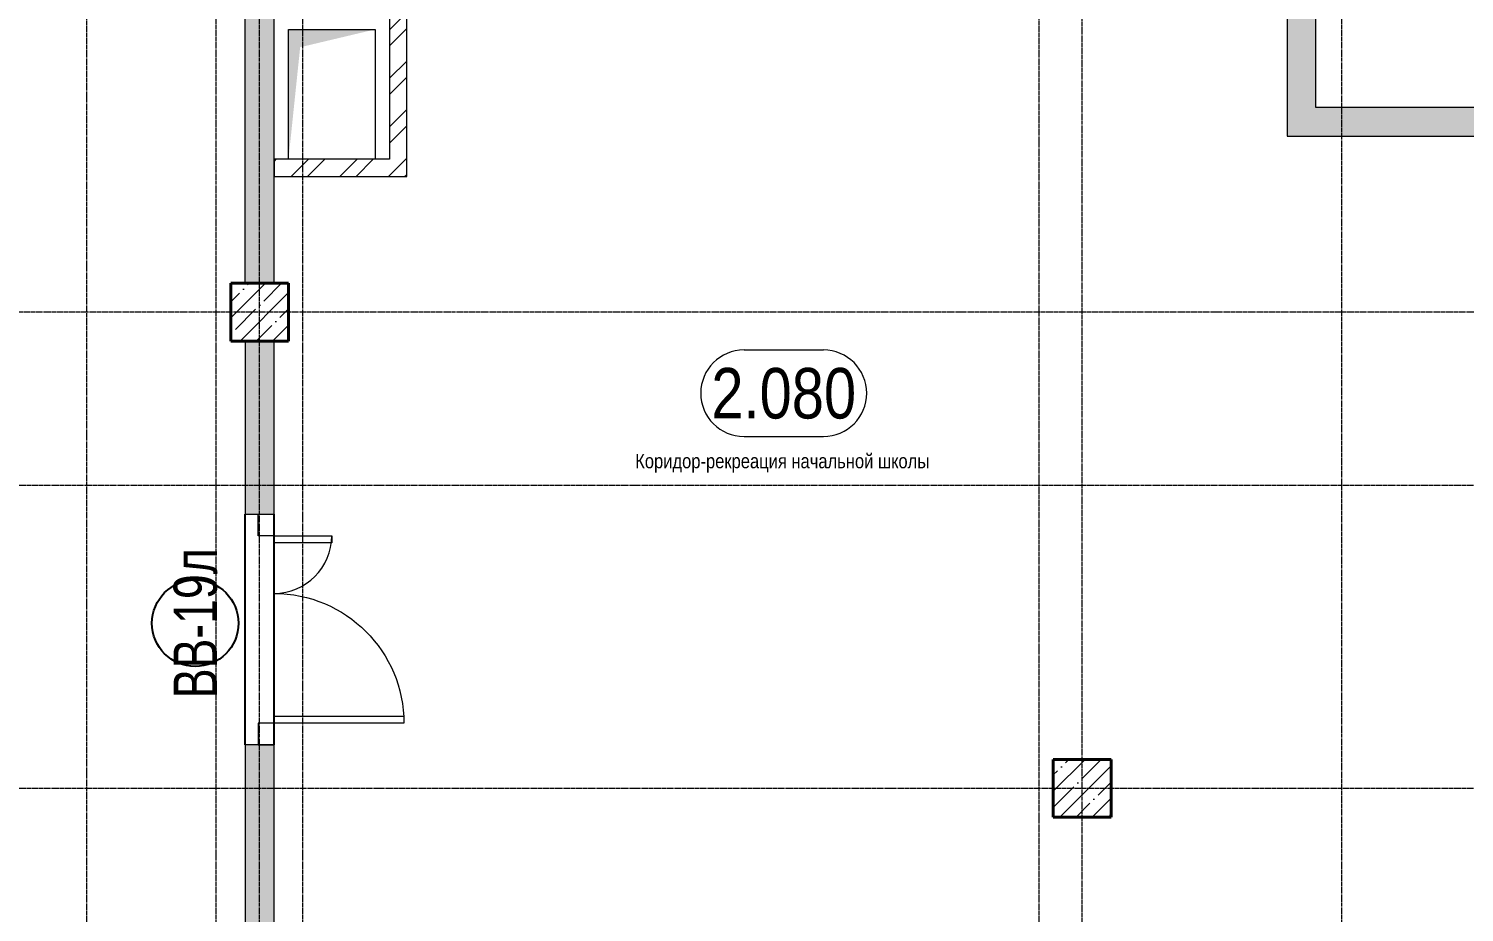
# Model space of a CAD drawing. Header units: millimetres. Extents: x -231292 to 573618, y -153144 to 564035.
# Drawn here: x 19883 to 29831, y 85269 to 91395 of the extents above; entities that cross this region are included whole.
import ezdxf
from ezdxf.enums import TextEntityAlignment as Align

# ---------------------------------------------------------------- set-up
doc = ezdxf.new("R2010")
doc.units = ezdxf.units.MM
doc.linetypes.add('CENTER2', pattern=[28.575, 19.05, -3.175, 3.175, -3.175])
doc.linetypes.add('HIDDEN2', pattern=[4.7625, 3.175, -1.5875])
doc.layers.get('0').update_dxf_attribs({"color": 250})
doc.layers.get('Defpoints').update_dxf_attribs({"color": 250})
for name, color, linetype, lineweight in [('АР_Area', 250, 'Continuous', 5), ('АР_Витраж марка', 250, 'Continuous', 9), ('АР_Двери_витраж', 250, 'Continuous', 9), ('АР_Колонны', 250, 'Continuous', 35), ('АР_Стены ЖБ', 250, 'Continuous', 35), ('АР_Стены кирпич', 250, 'Continuous', 20), ('АР_Стены ПЕНОблок', 250, 'Continuous', 20), ('АР_Штриховка', 250, 'Continuous', 0), ('ОВ_Шахты_блок 4.1', 250, 'Continuous', 5), ('РД_Оси_100', 250, 'Continuous', 0), ('РД_проем_инж перемыч_фахверк', 250, 'Continuous', 18)]:
    doc.layers.add(name, color=color, linetype=linetype, lineweight=lineweight)
doc.layers.add('РД_Витраж_вн', color=250, linetype='Continuous')
doc.layers.add('РД_Проем', color=250, linetype='Continuous', lineweight=0, plot=False)
doc.styles.add('Arial_09', font='ARIALN.TTF', dxfattribs={"width": 0.9})
doc.styles.add('style1', font='ARIALN.TTF')
pattern_1 = [(45, (8883.4, 13229.69), (-112.2532, 112.2532), []), (45, (8995.66, 13229.69), (-112.2532, 112.2532), [198.4375, -39.6875, 0, -39.6875])]

# ---------------------------------------------------------------- blocks, each defined once
blk = doc.blocks.new('СОШ_2200_АР_ОСИ_М100_28.05.24')
at = {"layer": 'РД_Оси_100', "linetype": 'CENTER2'}
for p, q in [((20100, -6155), (20100, 139938.679)), ((119910, 76200), (-5954.958, 76200)), ((-5954.958, 75000), (119910, 75000)), ((-5954.958, 72900), (95715.503, 72900))]:
    blk.add_line(p, q, dxfattribs=at)
for points in [[(11400, 139938.679), (11400, -6155)], [(12000.12, -6155), (12300, -5755), (12300, 139538.679), (12000, 139938.679)], [(12600, -6155), (12600, 139938.679)], [(13200, -6155), (12900, -5755), (12900, 139538.679), (13220.167, 139939.357)], [(17850, 139938.679), (18000, 139538.679), (18000, -6194.092)], [(18300, -6196.31), (18300, 139538.679), (18450, 139938.679)]]:
    blk.add_lwpolyline(points, dxfattribs=at)
blk = doc.blocks.new('otv')
at = {"linetype": 'Continuous'}
blk.add_lwpolyline([(0, -1), (0, 0), (1, 0), (1, -1)], close=True, dxfattribs=at)
blk.add_solid([(0, -1), (0, 0), (0.135, -0.137), (1, 0)], dxfattribs=at)
blk = doc.blocks.new('MOK-МаркаПом_овал_ареал')
for p, q in [((-2.75, 3), (2.75, 3)), ((-2.75, -3), (2.75, -3))]:
    blk.add_line(p, q)
for centre, radius, start, end in [((-2.75, 0), 3, 90, 270), ((2.75, 0), 3, 270, 90), ((-3.75, 0), 3.5, 0, 0.00095)]:
    blk.add_arc(centre, radius, start, end)
at = {"color": 0, "style": 'style1'}
blk.add_attdef('АР-ПОМЕЩЕНИЕ:НОМЕР', text='', height=3.5, dxfattribs=at).set_placement((0, 0), align=Align.MIDDLE)
at = {"layer": 'Defpoints', "color": 2, "style": 'style1'}
blk.add_attdef('АР-ПОМЕЩЕНИЕ:НАИМЕНОВАНИЕ', text='', height=1, dxfattribs=at).set_placement((-0.094, -4.814), align=Align.MIDDLE)
blk = doc.blocks.new('МаркаВитража1')
at = {"layer": 'Defpoints'}
blk.add_circle((0, 0), 3, dxfattribs=at)
at = {"color": 0, "linetype": 'ByBlock', "lineweight": -2, "style": 'Arial_09', "width": 0.9}
blk.add_attdef('АР-ОКНО:НАИМЕНОВАНИЕ', text='', height=3, dxfattribs=at).set_placement((0, 0), align=Align.MIDDLE)

msp = doc.modelspace()

# ---------------------------------------------------------------- hatches: boundary and pattern name
at = {"layer": 'АР_Штриховка', "linetype": 'Continuous', "lineweight": 0}
h = msp.add_hatch(dxfattribs=at)
h.set_pattern_fill('AR-CONC', color=256, angle=45, style=0)
h.set_pattern_definition([(95, (8883.4, 13229.69), (140.09465, 117.55338), [19.05, -209.55]), (40, (8883.4, 13229.69), (-160.01845, 110.17673), [15.24, -167.6406]), (145.45144, (8895.08, 13239.48), (-19.9238, 227.7301), [16.19, -178.09024]), (91.1842, (8847.48, 13265.6), (221.41024, 161.9534), [28.575, -314.325]), (141.63556, (8865.93, 13279.1), (-7.0866, 342.8268), [24.285, -267.1356]), (36.18415, (8847.48, 13265.6), (-7.0866, 342.8268), [22.86, -251.4597]), (66, (8874.42, 13274.59), (179.51998, 34.89515), [19.05, -209.55]), (11, (8874.42, 13274.59), (-86.53993, 173.9412), [15.24, -167.64]), (116.45145, (8889.38, 13277.5), (92.98005, 208.83634), [16.19, -178.08994]), (82.5, (8883.4, 13229.686), (-57.60547, 61.973414), [0, -165.608, 0, -170.18, 0, -168.275]), (52.5, (8883.4, 13229.69), (-23.58973, 118.087), [0, -97.028, 0, -161.798, 0, -64.135]), (12.5, (8843.35, 13189.634), (99.927863, 91.826196), [0, -63.5, 0, -198.12, 0, -262.89]), (2.5, (8825.39, 13171.67), (86.7639, 122.7224), [0, -82.55, 0, -131.572, 0, -186.69])])
h.paths.add_polyline_path([(28603.403, 99149.686), (28803.403, 99149.686), (28803.403, 99269.686), (28603.403, 99269.686)], flags=0)
h.paths.add_polyline_path([(28603.403, 96349.686), (28803.403, 96349.686), (28803.403, 96849.881), (28603.403, 96849.881)], flags=0)
h.paths.add_polyline_path([(28603.403, 97949.881), (28803.403, 97949.881), (28803.403, 99149.686), (28603.403, 99149.686)], flags=0)
h.paths.add_polyline_path([(28603.403, 90649.676), (28803.403, 90849.676), (28803.403, 91899.676), (28603.403, 91899.676)], flags=0)
h.paths.add_polyline_path([(28603.403, 92999.676), (28803.403, 92999.676), (28803.403, 93259.676), (28603.403, 93259.676)], flags=0)
h.paths.add_polyline_path([(28603.403, 93259.676), (28803.403, 93259.676), (28803.403, 94159.686), (28603.403, 94159.686)], flags=0)
h.paths.add_polyline_path([(28603.403, 95259.686), (28803.403, 95259.686), (28803.403, 96039.686), (28603.403, 96039.686)], flags=0)
h.paths.add_polyline_path([(28603.403, 96039.686), (28803.403, 96039.686), (28803.403, 96349.686), (28603.403, 96349.686)], flags=0)
h = msp.add_hatch(dxfattribs=at)
h.set_pattern_fill('AR-CONC', color=256, angle=-315, style=0)
h.set_pattern_definition([(95, (8883.4, 13229.69), (140.09465, 117.55338), [19.05, -209.55]), (40, (8883.4, 13229.69), (-160.01845, 110.17673), [15.24, -167.6406]), (145.45144, (8895.08, 13239.48), (-19.9238, 227.7301), [16.19, -178.09024]), (91.1842, (8847.48, 13265.6), (221.41024, 161.9534), [28.575, -314.325]), (141.63556, (8865.93, 13279.1), (-7.0866, 342.8268), [24.285, -267.1356]), (36.18415, (8847.48, 13265.6), (-7.0866, 342.8268), [22.86, -251.4597]), (66, (8874.42, 13274.59), (179.51998, 34.89515), [19.05, -209.55]), (11, (8874.42, 13274.59), (-86.53993, 173.9412), [15.24, -167.64]), (116.45145, (8889.38, 13277.5), (92.98005, 208.83634), [16.19, -178.08994]), (82.5, (8883.4, 13229.686), (-57.60547, 61.973414), [0, -165.608, 0, -170.18, 0, -168.275]), (52.5, (8883.4, 13229.69), (-23.58973, 118.087), [0, -97.028, 0, -161.798, 0, -64.135]), (12.5, (8843.35, 13189.634), (99.927863, 91.826196), [0, -63.5, 0, -198.12, 0, -262.89]), (2.5, (8825.39, 13171.67), (86.7639, 122.7224), [0, -82.55, 0, -131.572, 0, -186.69])])
h.paths.add_polyline_path([(21583.403, 95229.686), (21383.403, 95229.686), (21383.403, 91709.686), (21533.403, 91643.019), (21583.403, 91709.686)], flags=0)
h.paths.add_polyline_path([(21583.403, 91509.686), (21533.403, 91643.019), (21383.403, 91709.686), (21383.403, 90369.686), (21583.403, 90369.686)], flags=0)
h.paths.add_polyline_path([(21583.403, 90369.686), (21383.403, 90369.686), (21383.403, 89629.686), (21583.403, 89629.686)], flags=0)
h = msp.add_hatch(dxfattribs=at)
h.set_pattern_fill('ANSI32', color=256, scale=25, angle=-360, style=0)
h.set_pattern_definition([(45, (8883.4, 13229.69), (-168.3798, 168.3798), []), (45, (8995.66, 13229.69), (-168.3798, 168.3798), [])])
h.paths.add_polyline_path([(22503.403, 91509.686), (22383.403, 91509.686), (22383.403, 90489.686), (22503.403, 90369.686)], flags=0)
h = msp.add_hatch(dxfattribs=at)
h.set_pattern_fill('AR-CONC', color=256, angle=45, style=0)
h.set_pattern_definition([(95, (8883.4, 13229.69), (140.09465, 117.55338), [19.05, -209.55]), (40, (8883.4, 13229.69), (-160.01845, 110.17673), [15.24, -167.6406]), (145.45144, (8895.08, 13239.48), (-19.9238, 227.7301), [16.19, -178.09024]), (91.1842, (8847.48, 13265.6), (221.41024, 161.9534), [28.575, -314.325]), (141.63556, (8865.93, 13279.1), (-7.0866, 342.8268), [24.285, -267.1356]), (36.18415, (8847.48, 13265.6), (-7.0866, 342.8268), [22.86, -251.4597]), (66, (8874.42, 13274.59), (179.51998, 34.89515), [19.05, -209.55]), (11, (8874.42, 13274.59), (-86.53993, 173.9412), [15.24, -167.64]), (116.45145, (8889.38, 13277.5), (92.98005, 208.83634), [16.19, -178.08994]), (82.5, (8883.4, 13229.686), (-57.60547, 61.973414), [0, -165.608, 0, -170.18, 0, -168.275]), (52.5, (8883.4, 13229.69), (-23.58973, 118.087), [0, -97.028, 0, -161.798, 0, -64.135]), (12.5, (8843.35, 13189.634), (99.927863, 91.826196), [0, -63.5, 0, -198.12, 0, -262.89]), (2.5, (8825.39, 13171.67), (86.7639, 122.7224), [0, -82.55, 0, -131.572, 0, -186.69])])
h.paths.add_polyline_path([(28803.403, 90849.676), (28603.403, 90649.676), (33003.403, 90649.676), (33003.403, 90849.676)], flags=0)
h.paths.add_polyline_path([(33953.403, 90849.676), (33953.403, 90649.676), (34063.403, 90649.676), (34263.403, 90849.676)], flags=0)
h = msp.add_hatch(dxfattribs=at)
h.set_pattern_fill('ANSI32', color=256, scale=25, angle=-360, style=0)
h.set_pattern_definition([(45, (8883.4, 13229.69), (-168.3798, 168.3798), []), (45, (8995.66, 13229.69), (-168.3798, 168.3798), [])])
h.paths.add_polyline_path([(22503.403, 90369.686), (22383.403, 90489.686), (21583.403, 90489.686), (21583.403, 90369.686)], flags=0)
at = {"layer": 'АР_Штриховка', "linetype": 'Continuous', "lineweight": 5}
h = msp.add_hatch(dxfattribs=at)
h.set_pattern_fill('ANSI35', color=256, scale=25, style=0)
h.set_pattern_definition(pattern_1)
h.paths.add_polyline_path([(21283.403, 89229.686), (21683.403, 89229.686), (21683.403, 89629.686), (21283.403, 89629.686)], flags=0)
at = {"layer": 'АР_Штриховка', "linetype": 'Continuous', "lineweight": 0}
h = msp.add_hatch(dxfattribs=at)
h.set_pattern_fill('AR-CONC', color=256, angle=-315, style=0)
h.set_pattern_definition([(95, (8883.4, 13229.69), (140.09465, 117.55338), [19.05, -209.55]), (40, (8883.4, 13229.69), (-160.01845, 110.17673), [15.24, -167.6406]), (145.45144, (8895.08, 13239.48), (-19.9238, 227.7301), [16.19, -178.09024]), (91.1842, (8847.48, 13265.6), (221.41024, 161.9534), [28.575, -314.325]), (141.63556, (8865.93, 13279.1), (-7.0866, 342.8268), [24.285, -267.1356]), (36.18415, (8847.48, 13265.6), (-7.0866, 342.8268), [22.86, -251.4597]), (66, (8874.42, 13274.59), (179.51998, 34.89515), [19.05, -209.55]), (11, (8874.42, 13274.59), (-86.53993, 173.9412), [15.24, -167.64]), (116.45145, (8889.38, 13277.5), (92.98005, 208.83634), [16.19, -178.08994]), (82.5, (8883.4, 13229.686), (-57.60547, 61.973414), [0, -165.608, 0, -170.18, 0, -168.275]), (52.5, (8883.4, 13229.69), (-23.58973, 118.087), [0, -97.028, 0, -161.798, 0, -64.135]), (12.5, (8843.35, 13189.634), (99.927863, 91.826196), [0, -63.5, 0, -198.12, 0, -262.89]), (2.5, (8825.39, 13171.67), (86.7639, 122.7224), [0, -82.55, 0, -131.572, 0, -186.69])])
h.paths.add_polyline_path([(21583.403, 89229.686), (21383.403, 89229.686), (21383.403, 88029.686), (21583.403, 88029.686)], flags=0)
h.paths.add_polyline_path([(21583.403, 86429.686), (21383.403, 86429.686), (21383.403, 83628.686), (21583.403, 83628.686)], flags=0)
at = {"layer": 'АР_Штриховка', "linetype": 'Continuous', "lineweight": 5}
h = msp.add_hatch(dxfattribs=at)
h.set_pattern_fill('ANSI35', color=256, scale=25, style=0)
h.set_pattern_definition(pattern_1)
h.paths.add_polyline_path([(26983.403, 85929.686), (27383.403, 85929.686), (27383.403, 86329.686), (26983.403, 86329.686)], flags=0)

# ---------------------------------------------------------------- linework, layer by layer
at = {"layer": 'АР_Двери_витраж', "linetype": 'Continuous', "lineweight": 9}
for points in [[(21473.403, 87879.686), (21473.403, 88029.686), (21583.403, 88029.686), (21583.403, 87879.686)], [(21983.403, 87879.686), (21983.403, 87829.686), (21583.403, 87829.686), (21583.403, 87879.686)], [(21473.403, 86579.686), (21473.403, 86429.686), (21583.403, 86429.686), (21583.403, 86579.686)], [(21583.403, 86579.686), (21583.403, 86629.686), (22483.403, 86629.686), (22483.403, 86579.686)]]:
    msp.add_lwpolyline(points, close=True, dxfattribs=at)
msp.add_arc((21583.403, 87879.686), 400, 270, 0, dxfattribs=at)
at = {"layer": 'АР_Двери_витраж', "linetype": 'Continuous', "lineweight": 9, "extrusion": (0, 0, -1)}
msp.add_arc((-21583.403, 86579.686), 900, 90.0000001, 180.0000001, dxfattribs=at)
at = {"layer": 'АР_Колонны', "linetype": 'HIDDEN2', "lineweight": 25}
for p, q in [((21283.403, 89629.686), (21683.403, 89629.686)), ((21283.403, 89229.686), (21283.403, 89629.686)), ((21683.403, 89629.686), (21683.403, 89229.686)), ((21683.403, 89229.686), (21283.403, 89229.686)), ((26983.403, 86329.686), (27383.403, 86329.686)), ((26983.403, 85929.686), (26983.403, 86329.686)), ((27383.403, 86329.686), (27383.403, 85929.686)), ((27383.403, 85929.686), (26983.403, 85929.686))]:
    msp.add_line(p, q, dxfattribs=at)
at = {"layer": 'АР_Колонны', "linetype": 'Continuous', "lineweight": 35}
for p, q in [((21283.403, 89629.686), (21683.403, 89629.686)), ((21283.403, 89229.686), (21283.403, 89629.686)), ((21683.403, 89229.686), (21683.403, 89629.686)), ((21283.403, 89229.686), (21683.403, 89229.686)), ((26983.403, 86329.686), (27383.403, 86329.686)), ((26983.403, 85929.686), (26983.403, 86329.686)), ((27383.403, 85929.686), (27383.403, 86329.686)), ((26983.403, 85929.686), (27383.403, 85929.686))]:
    msp.add_line(p, q, dxfattribs=at)
at = {"layer": 'АР_Стены ЖБ', "linetype": 'Continuous', "lineweight": 40}
for p, q in [((21683.403, 89629.686), (21283.403, 89629.686)), ((21283.403, 89629.686), (21283.403, 89229.686)), ((21683.403, 89229.686), (21683.403, 89629.686)), ((21283.403, 89229.686), (21683.403, 89229.686)), ((27383.403, 86329.686), (26983.403, 86329.686)), ((26983.403, 86329.686), (26983.403, 85929.686)), ((27383.403, 85929.686), (27383.403, 86329.686)), ((26983.403, 85929.686), (27383.403, 85929.686))]:
    msp.add_line(p, q, dxfattribs=at)
at = {"layer": 'АР_Стены кирпич', "linetype": 'Continuous', "lineweight": 20}
for p, q in [((22383.403, 91509.686), (22383.403, 90489.686)), ((22503.403, 90369.686), (22503.403, 91509.686)), ((22383.403, 90489.686), (21583.403, 90489.686)), ((21583.403, 90489.686), (21583.403, 90369.686)), ((21583.403, 90369.686), (22503.403, 90369.686))]:
    msp.add_line(p, q, dxfattribs=at)
at = {"layer": 'АР_Стены ПЕНОблок', "linetype": 'Continuous', "lineweight": 20}
for p, q in [((21383.403, 89629.686), (21383.403, 95229.686)), ((28603.403, 91899.676), (28603.403, 90649.676)), ((28803.403, 90849.676), (28803.403, 91899.676)), ((21583.403, 89629.686), (21583.403, 91509.686)), ((33003.403, 90849.676), (28803.403, 90849.676)), ((28603.403, 90649.676), (33003.403, 90649.676)), ((21383.403, 89629.686), (21583.403, 89629.686)), ((21583.403, 89229.686), (21383.403, 89229.686)), ((21383.403, 89229.686), (21383.403, 88029.686)), ((21583.403, 88029.686), (21583.403, 89229.686)), ((21383.403, 88029.686), (21583.403, 88029.686)), ((21583.403, 86429.686), (21383.403, 86429.686)), ((21383.403, 86429.686), (21383.403, 83628.686)), ((21583.403, 83628.686), (21583.403, 86429.686))]:
    msp.add_line(p, q, dxfattribs=at)
at = {"layer": 'РД_Витраж_вн', "linetype": 'Continuous', "lineweight": -3}
for p, q in [((21383.403, 86429.686), (21383.403, 88029.686)), ((21583.403, 86429.686), (21583.403, 88029.686))]:
    msp.add_line(p, q, dxfattribs=at)
at = {"layer": 'РД_Проем', "linetype": 'Continuous', "lineweight": 0}
for p, q in [((21383.403, 86429.686), (21383.403, 88029.686)), ((21583.403, 86429.686), (21583.403, 88029.686))]:
    msp.add_line(p, q, dxfattribs=at)
at = {"layer": 'РД_проем_инж перемыч_фахверк', "linetype": 'Continuous', "lineweight": 18}
for p, q in [((21383.403, 86429.686), (21383.403, 88029.686)), ((21583.403, 86429.686), (21583.403, 88029.686))]:
    msp.add_line(p, q, dxfattribs=at)

# ---------------------------------------------------------------- block references
at = {"layer": 'АР_Area', "linetype": 'Continuous', "lineweight": 5, "xscale": 100, "yscale": 100, "zscale": 100}
msp.add_blockref('MOK-МаркаПом_овал_ареал', (25115.325, 88867.819), dxfattribs=at).add_auto_attribs({'АР-ПОМЕЩЕНИЕ:НОМЕР': '2.080', 'АР-ПОМЕЩЕНИЕ:НАИМЕНОВАНИЕ': 'Коридор-рекреация начальной школы'})
at = {"layer": 'АР_Витраж марка', "linetype": 'Continuous', "lineweight": 9, "xscale": 100, "yscale": 100, "zscale": 100, "rotation": 89.99999999999999}
msp.add_blockref('МаркаВитража1', (21037.257, 87273.356), dxfattribs=at).add_auto_attribs({'АР-ОКНО:НАИМЕНОВАНИЕ': 'ВВ-19л'})
at = {"layer": 'ОВ_Шахты_блок 4.1', "xscale": 600, "yscale": 900}
msp.add_blockref('otv', (21683.403, 91389.686), dxfattribs=at)
at = {"layer": 'РД_Оси_100'}
msp.add_blockref('СОШ_2200_АР_ОСИ_М100_28.05.24', (8883.403, 13229.686), dxfattribs=at)

doc.saveas('drawing.dxf')
